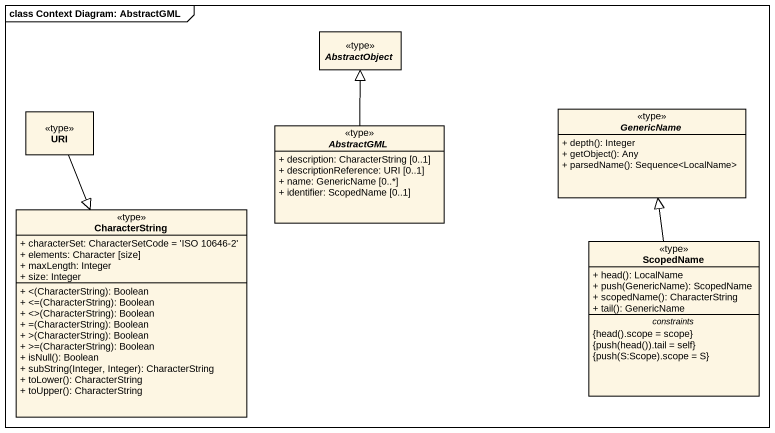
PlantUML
@startuml
mainframe class Context Diagram: AbstractGML
hide circle
hide empty members
skinparam classAttributeIconSize 0
abstract class AbstractObject <<type>>
class URI <<type>>
abstract class AbstractGML <<type>> {
  + description: CharacterString [0..1]
  + descriptionReference: URI [0..1]
  + name: GenericName [0..*]
  + identifier: ScopedName [0..1]
}
abstract class GenericName <<type>> {
  + depth(): Integer
  + getObject(): Any
  + parsedName(): Sequence<LocalName>
}
class CharacterString <<type>> {
  + characterSet: CharacterSetCode = 'ISO 10646-2'
  + elements: Character [size]
  + maxLength: Integer
  + size: Integer
  + <(CharacterString): Boolean
  + <=(CharacterString): Boolean
  + <>(CharacterString): Boolean
  + =(CharacterString): Boolean
  + >(CharacterString): Boolean
  + >=(CharacterString): Boolean
  + isNull(): Boolean
  + subString(Integer, Integer): CharacterString
  + toLower(): CharacterString
  + toUpper(): CharacterString
}
class ScopedName <<type>> {
  + head(): LocalName
  + push(GenericName): ScopedName
  + scopedName(): CharacterString
  + tail(): GenericName
  -- constraints --
  {field} {head().scope = scope}
  {field} {push(head()).tail = self}
  {field} {push(S:Scope).scope = S}
}
URI --|> CharacterString
AbstractGML -up-|> AbstractObject
ScopedName -up-|> GenericName
@enduml
